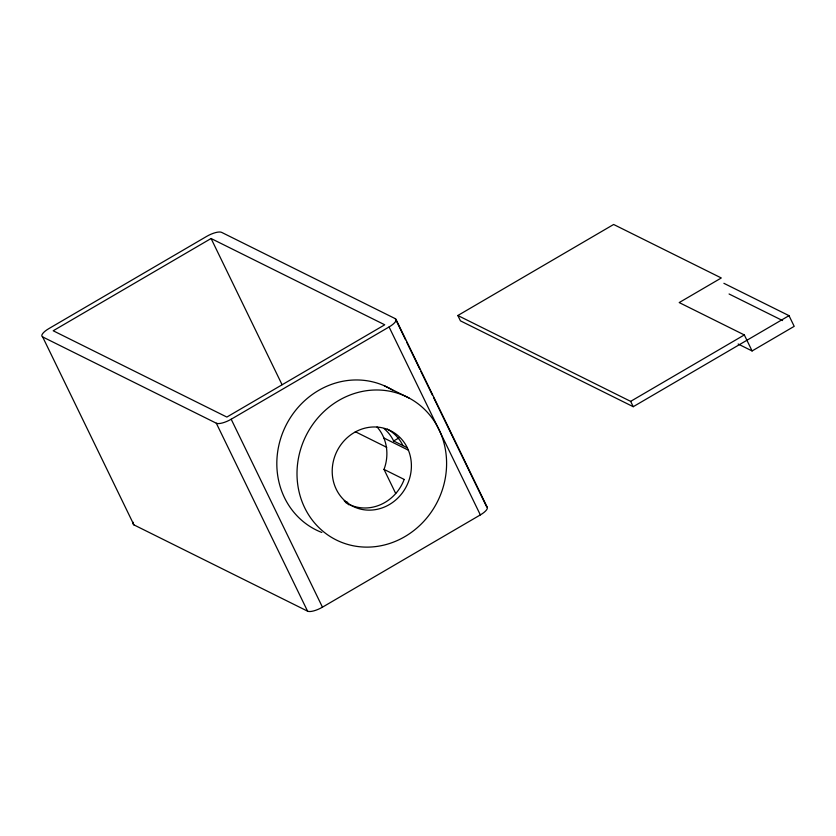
<?xml version="1.0" encoding="UTF-8"?>
<svg xmlns="http://www.w3.org/2000/svg" width="836" height="836" viewBox="0 0 836 836"><rect width="100%" height="100%" fill="white"/><g stroke="black" fill="none" stroke-linecap="round" stroke-linejoin="round"><path stroke-width="1.25" d="M395.7 493.48L384.006 469.393L384.779 467.178A42.239 38.937 -63.6 0 0 377.067 426.977M211.08 238.511L53.19 330.774L226.849 417.06L384.738 324.796L211.08 238.511L282.045 384.675M42.657 336.929L216.315 423.215A12.509 3.95 -25.9 0 0 231.185 419.223L389.074 326.96A12.509 3.95 -25.9 0 0 395.261 318.652L221.603 232.366A12.509 3.95 -25.9 0 0 206.732 236.358L48.843 328.621A12.509 3.95 -25.9 0 0 42.657 336.929L133.927 524.883L307.585 611.168A12.509 3.95 -25.9 0 0 322.456 607.176L480.345 514.913A12.509 3.95 -25.9 0 0 486.531 506.606L433.476 397.361M789.017 315.663L633.228 406.704L460.437 320.846L457.846 315.506L613.634 224.476L721.301 277.97L679.198 302.569L744.322 334.933L752.097 350.953L794.2 326.343L789.017 315.663L723.892 283.31M384.257 428.774A42.239 38.937 -63.6 0 1 393.662 440.99L399.2 437.761M457.846 315.506L630.637 401.364L744.322 334.933M345.383 501.934L347.494 502.467L348.602 504.756M729.076 293.99L782.569 320.564M738.146 344.014L752.097 350.953M384.727 385.971L409.232 398.124A79.765 73.526 -63.6 0 1 409.18 533.922A79.765 73.526 -63.6 0 1 296.999 473.615A79.765 73.526 -63.6 0 1 409.232 398.124M393.662 440.99L407.331 447.793L408.396 450.196A42.228 38.926 -63.6 0 1 388.134 505.257A42.228 38.926 -63.6 0 1 336.281 489.311L335.205 486.907A42.228 38.926 -63.6 0 1 355.478 431.857A42.228 38.926 -63.6 0 1 407.331 447.793M383.881 438.001L408.396 450.196M355.29 431.71L386.765 447.354M384.006 469.393L404.196 479.425M344.233 500.848L347.494 502.467M630.637 401.364L633.228 406.704M396.024 319.415L487.294 507.368M395.261 318.652L405.523 339.792M406.672 342.143L419.787 369.167M420.926 371.508L432.337 395.01M389.074 326.96L480.345 514.913M231.185 419.223L322.456 607.176M216.315 423.215L307.585 611.168M133.927 524.883A12.509 3.95 -25.9 0 1 133.457 522.301M321.839 532.469A79.765 73.526 -63.6 0 1 285.954 425.44A79.765 73.526 -63.6 0 1 393.202 390.527M387.277 429.108A42.228 38.926 -63.6 0 1 402.983 445.64M404.039 479.812A42.228 38.926 -63.6 0 1 345.446 502.394"/></g></svg>
